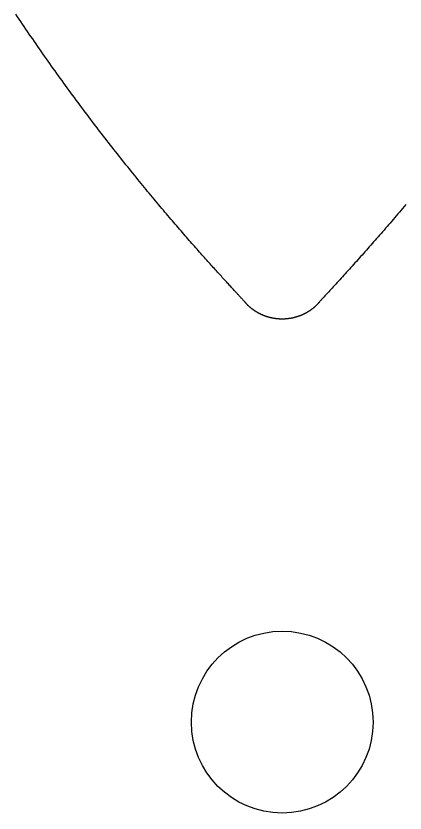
# Model space of a CAD drawing. Extents: x -3 to 136, y 0 to 121.
# Drawn here: x 45.6 to 52.03, y 30.37 to 43.51 of the extents above; entities that cross this region are included whole.
import ezdxf

# ---------------------------------------------------------------- set-up
doc = ezdxf.new("R2010")
doc.units = 0
doc.layers.get('0').update_dxf_attribs({"linetype": 'CONTINUOUS'})

msp = doc.modelspace()

# ---------------------------------------------------------------- linework, layer by layer
for points in [[(49.3851, 38.7941, 0), (49.3825, 38.7972, 0), (49.3795, 38.8006, 0), (49.3763, 38.8043, 0), (49.3726, 38.8085, 0), (49.3686, 38.813, 0), (49.3643, 38.8178, 0), (49.3596, 38.823, 0), (49.3545, 38.8286, 0), (49.3491, 38.8345, 0), (49.3434, 38.8408, 0), (49.3373, 38.8474, 0), (49.3309, 38.8544, 0), (49.3242, 38.8617, 0), (49.3172, 38.8694, 0), (49.3098, 38.8774, 0), (49.302, 38.8858, 0), (49.294, 38.8945, 0), (49.2856, 38.9035, 0), (49.277, 38.9129, 0), (49.268, 38.9226, 0), (49.2586, 38.9327, 0), (49.249, 38.9431, 0), (49.2391, 38.9539, 0), (49.2288, 38.9649, 0), (49.2183, 38.9763, 0), (49.2074, 38.9881, 0), (49.1963, 39.0002, 0), (49.1848, 39.0126, 0), (49.1731, 39.0253, 0), (49.161, 39.0383, 0), (49.1487, 39.0517, 0), (49.1361, 39.0654, 0), (49.1232, 39.0795, 0), (49.11, 39.0938, 0), (49.0965, 39.1085, 0), (49.0827, 39.1235, 0), (49.0687, 39.1388, 0), (49.0544, 39.1544, 0), (49.0398, 39.1703, 0), (49.0249, 39.1866, 0), (49.0098, 39.2031, 0), (48.9944, 39.22, 0), (48.9787, 39.2372, 0), (48.9628, 39.2547, 0), (48.9466, 39.2725, 0), (48.9302, 39.2906, 0), (48.9135, 39.309, 0), (48.8966, 39.3277, 0), (48.8794, 39.3468, 0), (48.8619, 39.3661, 0), (48.8442, 39.3857, 0), (48.8263, 39.4056, 0), (48.8081, 39.4258, 0), (48.7897, 39.4463, 0), (48.7711, 39.4671, 0), (48.7522, 39.4882, 0), (48.7331, 39.5096, 0), (48.7137, 39.5313, 0), (48.6941, 39.5532, 0), (48.6743, 39.5755, 0), (48.6543, 39.598, 0), (48.6341, 39.6208, 0), (48.6136, 39.644, 0), (48.5929, 39.6673, 0), (48.5721, 39.691, 0), (48.551, 39.715, 0), (48.5297, 39.7392, 0), (48.5081, 39.7637, 0), (48.4864, 39.7885, 0), (48.4645, 39.8135, 0), (48.4424, 39.8389, 0), (48.4201, 39.8645, 0), (48.3976, 39.8903, 0), (48.3748, 39.9165, 0), (48.352, 39.9429, 0), (48.3289, 39.9696, 0), (48.3056, 39.9965, 0), (48.2821, 40.0237, 0), (48.2585, 40.0512, 0), (48.2347, 40.0789, 0), (48.2107, 40.1069, 0), (48.1865, 40.1352, 0), (48.1622, 40.1637, 0), (48.1377, 40.1924, 0), (48.113, 40.2215, 0), (48.0882, 40.2507, 0), (48.0632, 40.2803, 0), (48.038, 40.31, 0), (48.0127, 40.3401, 0), (47.9872, 40.3703, 0), (47.9616, 40.4009, 0), (47.9358, 40.4316, 0), (47.9099, 40.4626, 0), (47.8838, 40.4939, 0), (47.8576, 40.5254, 0), (47.8312, 40.5571, 0), (47.8047, 40.5891, 0), (47.7781, 40.6213, 0), (47.7513, 40.6538, 0), (47.7244, 40.6865, 0), (47.6974, 40.7194, 0), (47.6702, 40.7525, 0), (47.6429, 40.7859, 0), (47.6155, 40.8195, 0), (47.588, 40.8534, 0), (47.5603, 40.8875, 0), (47.5325, 40.9218, 0), (47.5047, 40.9563, 0), (47.4767, 40.991, 0), (47.4485, 41.026, 0), (47.4203, 41.0612, 0), (47.392, 41.0966, 0), (47.3636, 41.1322, 0), (47.3351, 41.1681, 0), (47.3064, 41.2041, 0), (47.2777, 41.2404, 0), (47.2489, 41.2769, 0), (47.22, 41.3136, 0), (47.191, 41.3505, 0), (47.1619, 41.3877, 0), (47.1328, 41.425, 0), (47.1035, 41.4625, 0), (47.0742, 41.5003, 0), (47.0448, 41.5382, 0), (47.0153, 41.5764, 0), (46.9858, 41.6147, 0), (46.9561, 41.6533, 0), (46.9265, 41.692, 0), (46.8967, 41.731, 0), (46.8669, 41.7701, 0), (46.837, 41.8095, 0), (46.8071, 41.849, 0), (46.7771, 41.8886, 0), (46.7472, 41.9283, 0), (46.7174, 41.968, 0), (46.6877, 42.0078, 0), (46.658, 42.0476, 0), (46.6284, 42.0874, 0), (46.5988, 42.1273, 0), (46.5693, 42.1672, 0), (46.5399, 42.2071, 0), (46.5105, 42.247, 0), (46.4812, 42.287, 0), (46.4519, 42.327, 0), (46.4228, 42.3671, 0), (46.3936, 42.4072, 0), (46.3646, 42.4473, 0), (46.3356, 42.4875, 0), (46.3067, 42.5277, 0), (46.2778, 42.5679, 0), (46.249, 42.6082, 0), (46.2203, 42.6485, 0), (46.1916, 42.6888, 0), (46.163, 42.7292, 0), (46.1344, 42.7696, 0), (46.1059, 42.81, 0), (46.0775, 42.8505, 0), (46.0491, 42.891, 0), (46.0208, 42.9315, 0), (45.9926, 42.9721, 0), (45.9644, 43.0127, 0), (45.9363, 43.0533, 0), (45.9083, 43.094, 0), (45.8803, 43.1347, 0), (45.8524, 43.1755, 0), (45.8245, 43.2163, 0), (45.7967, 43.2571, 0), (45.769, 43.2979, 0), (45.7413, 43.3388, 0), (45.7137, 43.3797, 0), (45.6862, 43.4207, 0), (45.6587, 43.4617, 0), (45.6313, 43.5027, 0), (45.6039, 43.5438, 0)], [(52.0383, 40.4023, 0), (52.012, 40.3712, 0), (51.9859, 40.3402, 0), (51.9599, 40.3094, 0), (51.9339, 40.2789, 0), (51.9081, 40.2485, 0), (51.8824, 40.2183, 0), (51.8567, 40.1883, 0), (51.8312, 40.1584, 0), (51.8057, 40.1288, 0), (51.7804, 40.0993, 0), (51.7552, 40.07, 0), (51.73, 40.0409, 0), (51.7049, 40.012, 0), (51.68, 39.9832, 0), (51.6551, 39.9546, 0), (51.6304, 39.9262, 0), (51.6057, 39.8979, 0), (51.5811, 39.8698, 0), (51.5566, 39.8419, 0), (51.5322, 39.8141, 0), (51.5079, 39.7864, 0), (51.4836, 39.7589, 0), (51.4595, 39.7316, 0), (51.4354, 39.7044, 0), (51.4114, 39.6774, 0), (51.3876, 39.6505, 0), (51.3638, 39.6238, 0), (51.34, 39.5972, 0), (51.3164, 39.5707, 0), (51.2928, 39.5444, 0), (51.2694, 39.5182, 0), (51.246, 39.4921, 0), (51.2227, 39.4662, 0), (51.1994, 39.4403, 0), (51.1763, 39.4147, 0), (51.1532, 39.3891, 0), (51.1302, 39.3637, 0), (51.1073, 39.3383, 0), (51.0844, 39.3131, 0), (51.0616, 39.2881, 0), (51.0389, 39.2631, 0), (51.0163, 39.2382, 0), (50.9937, 39.2135, 0), (50.9712, 39.1888, 0), (50.9488, 39.1642, 0), (50.9265, 39.1398, 0), (50.9044, 39.1157, 0), (50.8829, 39.0922, 0), (50.8619, 39.0693, 0), (50.8415, 39.0471, 0), (50.8218, 39.0256, 0), (50.8027, 39.0048, 0), (50.7842, 38.9847, 0), (50.7666, 38.9655, 0), (50.7496, 38.947, 0), (50.7334, 38.9294, 0), (50.7181, 38.9127, 0), (50.7035, 38.8968, 0), (50.6899, 38.8819, 0), (50.6771, 38.8679, 0), (50.6653, 38.8549, 0), (50.6544, 38.843, 0), (50.6445, 38.8321, 0), (50.6356, 38.8222, 0), (50.6278, 38.8135, 0), (50.6211, 38.8058, 0), (50.6155, 38.7994, 0), (50.611, 38.7941, 0)], [(50.611, 38.7941, 0), (50.6087, 38.7913, 0), (50.6063, 38.7886, 0), (50.6039, 38.7858, 0), (50.6016, 38.7831, 0), (50.5992, 38.7803, 0), (50.5968, 38.7776, 0), (50.5943, 38.7749, 0), (50.5919, 38.7722, 0), (50.5895, 38.7695, 0), (50.587, 38.7668, 0), (50.5845, 38.7642, 0), (50.5821, 38.7615, 0), (50.5796, 38.7589, 0), (50.577, 38.7563, 0), (50.5745, 38.7537, 0), (50.572, 38.7511, 0), (50.5694, 38.7485, 0), (50.5669, 38.7459, 0), (50.5643, 38.7433, 0), (50.5617, 38.7408, 0), (50.5591, 38.7383, 0), (50.5565, 38.7357, 0), (50.5539, 38.7332, 0), (50.5513, 38.7307, 0), (50.5486, 38.7282, 0), (50.546, 38.7258, 0), (50.5433, 38.7233, 0), (50.5406, 38.7209, 0), (50.5379, 38.7184, 0), (50.5352, 38.716, 0), (50.5325, 38.7136, 0), (50.5298, 38.7112, 0), (50.5271, 38.7088, 0), (50.5243, 38.7065, 0), (50.5215, 38.7041, 0), (50.5188, 38.7018, 0), (50.516, 38.6994, 0), (50.5132, 38.6971, 0), (50.5104, 38.6948, 0), (50.5076, 38.6925, 0), (50.5047, 38.6902, 0), (50.5019, 38.688, 0), (50.4991, 38.6857, 0), (50.4962, 38.6835, 0), (50.4933, 38.6813, 0), (50.4904, 38.6791, 0), (50.4875, 38.6769, 0), (50.4846, 38.6747, 0), (50.4817, 38.6725, 0), (50.4788, 38.6704, 0), (50.4759, 38.6682, 0), (50.4729, 38.6661, 0), (50.47, 38.664, 0), (50.467, 38.6619, 0), (50.464, 38.6598, 0), (50.4611, 38.6577, 0), (50.4581, 38.6556, 0), (50.4551, 38.6536, 0), (50.452, 38.6516, 0), (50.449, 38.6495, 0), (50.446, 38.6475, 0), (50.4429, 38.6455, 0), (50.4399, 38.6436, 0), (50.4368, 38.6416, 0), (50.4338, 38.6397, 0), (50.4307, 38.6377, 0), (50.4276, 38.6358, 0), (50.4245, 38.6339, 0), (50.4214, 38.632, 0), (50.4183, 38.6301, 0), (50.4152, 38.6283, 0), (50.412, 38.6264, 0), (50.4089, 38.6246, 0), (50.4057, 38.6228, 0), (50.4026, 38.621, 0), (50.3994, 38.6192, 0), (50.3963, 38.6174, 0), (50.3931, 38.6156, 0), (50.3899, 38.6139, 0), (50.3867, 38.6122, 0), (50.3835, 38.6104, 0), (50.3803, 38.6087, 0), (50.3771, 38.6071, 0), (50.3738, 38.6054, 0), (50.3706, 38.6037, 0), (50.3674, 38.6021, 0), (50.3641, 38.6005, 0), (50.3609, 38.5988, 0), (50.3576, 38.5972, 0), (50.3543, 38.5957, 0), (50.3511, 38.5941, 0), (50.3478, 38.5925, 0), (50.3445, 38.591, 0), (50.3412, 38.5895, 0), (50.3379, 38.588, 0), (50.3346, 38.5865, 0), (50.3313, 38.585, 0), (50.3279, 38.5835, 0), (50.3246, 38.5821, 0), (50.3213, 38.5806, 0), (50.3179, 38.5792, 0), (50.3146, 38.5778, 0), (50.3112, 38.5764, 0), (50.3079, 38.5751, 0), (50.3045, 38.5737, 0), (50.3011, 38.5723, 0), (50.2977, 38.571, 0), (50.2943, 38.5697, 0), (50.291, 38.5684, 0), (50.2876, 38.5671, 0), (50.2841, 38.5659, 0), (50.2807, 38.5646, 0), (50.2773, 38.5634, 0), (50.2739, 38.5621, 0), (50.2705, 38.5609, 0), (50.267, 38.5597, 0), (50.2636, 38.5586, 0), (50.2601, 38.5574, 0), (50.2567, 38.5562, 0), (50.2532, 38.5551, 0), (50.2498, 38.554, 0), (50.2463, 38.5529, 0), (50.2428, 38.5518, 0), (50.2394, 38.5507, 0), (50.2359, 38.5497, 0), (50.2324, 38.5486, 0), (50.2289, 38.5476, 0), (50.2254, 38.5466, 0), (50.2219, 38.5456, 0), (50.2184, 38.5446, 0), (50.2149, 38.5437, 0), (50.2114, 38.5427, 0), (50.2079, 38.5418, 0), (50.2043, 38.5409, 0), (50.2008, 38.54, 0), (50.1973, 38.5391, 0), (50.1938, 38.5382, 0), (50.1902, 38.5374, 0), (50.1867, 38.5365, 0), (50.1832, 38.5357, 0), (50.1796, 38.5349, 0), (50.1761, 38.5341, 0), (50.1725, 38.5334, 0), (50.169, 38.5326, 0), (50.1654, 38.5319, 0), (50.1618, 38.5311, 0), (50.1583, 38.5304, 0), (50.1547, 38.5297, 0), (50.1512, 38.5291, 0), (50.1476, 38.5284, 0), (50.144, 38.5277, 0), (50.1404, 38.5271, 0), (50.1369, 38.5265, 0), (50.1333, 38.5259, 0), (50.1297, 38.5253, 0), (50.1261, 38.5247, 0), (50.1225, 38.5242, 0), (50.1189, 38.5237, 0), (50.1153, 38.5231, 0), (50.1117, 38.5226, 0), (50.1082, 38.5221, 0), (50.1046, 38.5217, 0), (50.101, 38.5212, 0), (50.0974, 38.5208, 0), (50.0937, 38.5203, 0), (50.0901, 38.5199, 0), (50.0865, 38.5195, 0), (50.0829, 38.5191, 0), (50.0793, 38.5188, 0), (50.0757, 38.5184, 0), (50.0721, 38.5181, 0), (50.0685, 38.5178, 0), (50.0649, 38.5175, 0), (50.0612, 38.5172, 0), (50.0576, 38.5169, 0), (50.054, 38.5167, 0), (50.0504, 38.5164, 0), (50.0468, 38.5162, 0), (50.0431, 38.516, 0), (50.0395, 38.5158, 0), (50.0359, 38.5157, 0), (50.0323, 38.5155, 0), (50.0286, 38.5154, 0), (50.025, 38.5152, 0), (50.0214, 38.5151, 0), (50.0177, 38.515, 0), (50.0141, 38.515, 0), (50.0105, 38.5149, 0), (50.0069, 38.5148, 0), (50.0032, 38.5148, 0), (49.9996, 38.5148, 0), (49.996, 38.5148, 0), (49.9923, 38.5148, 0), (49.9887, 38.5148, 0), (49.9851, 38.5149, 0), (49.9814, 38.515, 0), (49.9778, 38.515, 0), (49.9742, 38.5151, 0), (49.9705, 38.5153, 0), (49.9669, 38.5154, 0), (49.9633, 38.5155, 0), (49.9596, 38.5157, 0), (49.956, 38.5159, 0), (49.9524, 38.5161, 0), (49.9488, 38.5163, 0), (49.9451, 38.5165, 0), (49.9415, 38.5167, 0), (49.9379, 38.517, 0), (49.9342, 38.5172, 0), (49.9306, 38.5175, 0), (49.927, 38.5178, 0), (49.9234, 38.5182, 0), (49.9197, 38.5185, 0), (49.9161, 38.5188, 0), (49.9125, 38.5192, 0), (49.9089, 38.5196, 0), (49.9053, 38.52, 0), (49.9016, 38.5204, 0), (49.898, 38.5208, 0), (49.8944, 38.5213, 0), (49.8908, 38.5217, 0), (49.8872, 38.5222, 0), (49.8836, 38.5227, 0), (49.88, 38.5232, 0), (49.8764, 38.5238, 0), (49.8728, 38.5243, 0), (49.8692, 38.5249, 0), (49.8656, 38.5254, 0), (49.862, 38.526, 0), (49.8585, 38.5266, 0), (49.8549, 38.5272, 0), (49.8513, 38.5279, 0), (49.8477, 38.5285, 0), (49.8442, 38.5292, 0), (49.8406, 38.5299, 0), (49.837, 38.5306, 0), (49.8335, 38.5313, 0), (49.8299, 38.532, 0), (49.8263, 38.5328, 0), (49.8228, 38.5335, 0), (49.8193, 38.5343, 0), (49.8157, 38.5351, 0), (49.8122, 38.5359, 0), (49.8086, 38.5367, 0), (49.8051, 38.5376, 0), (49.8016, 38.5384, 0), (49.798, 38.5393, 0), (49.7945, 38.5402, 0), (49.791, 38.5411, 0), (49.7875, 38.542, 0), (49.784, 38.5429, 0), (49.7805, 38.5439, 0), (49.777, 38.5448, 0), (49.7735, 38.5458, 0), (49.77, 38.5468, 0), (49.7665, 38.5478, 0), (49.763, 38.5488, 0), (49.7596, 38.5499, 0), (49.7561, 38.5509, 0), (49.7526, 38.552, 0), (49.7492, 38.5531, 0), (49.7457, 38.5542, 0), (49.7423, 38.5553, 0), (49.7388, 38.5564, 0), (49.7354, 38.5576, 0), (49.7319, 38.5587, 0), (49.7285, 38.5599, 0), (49.7251, 38.5611, 0), (49.7217, 38.5623, 0), (49.7182, 38.5635, 0), (49.7148, 38.5648, 0), (49.7114, 38.566, 0), (49.708, 38.5673, 0), (49.7046, 38.5686, 0), (49.7013, 38.5699, 0), (49.6979, 38.5712, 0), (49.6945, 38.5725, 0), (49.6911, 38.5739, 0), (49.6878, 38.5752, 0), (49.6844, 38.5766, 0), (49.6811, 38.578, 0), (49.6777, 38.5794, 0), (49.6744, 38.5808, 0), (49.671, 38.5822, 0), (49.6677, 38.5837, 0), (49.6644, 38.5852, 0), (49.6611, 38.5866, 0), (49.6578, 38.5881, 0), (49.6545, 38.5897, 0), (49.6512, 38.5912, 0), (49.6479, 38.5927, 0), (49.6446, 38.5943, 0), (49.6413, 38.5958, 0), (49.6381, 38.5974, 0), (49.6348, 38.599, 0), (49.6315, 38.6007, 0), (49.6283, 38.6023, 0), (49.625, 38.6039, 0), (49.6218, 38.6056, 0), (49.6186, 38.6073, 0), (49.6154, 38.609, 0), (49.6122, 38.6107, 0), (49.609, 38.6124, 0), (49.6058, 38.6141, 0), (49.6026, 38.6159, 0), (49.5994, 38.6176, 0), (49.5962, 38.6194, 0), (49.5931, 38.6212, 0), (49.5899, 38.623, 0), (49.5868, 38.6248, 0), (49.5836, 38.6267, 0), (49.5805, 38.6285, 0), (49.5774, 38.6304, 0), (49.5743, 38.6322, 0), (49.5712, 38.6341, 0), (49.5681, 38.636, 0), (49.565, 38.638, 0), (49.5619, 38.6399, 0), (49.5589, 38.6418, 0), (49.5558, 38.6438, 0), (49.5528, 38.6458, 0), (49.5497, 38.6478, 0), (49.5467, 38.6498, 0), (49.5437, 38.6518, 0), (49.5407, 38.6538, 0), (49.5377, 38.6559, 0), (49.5347, 38.6579, 0), (49.5317, 38.66, 0), (49.5288, 38.6621, 0), (49.5258, 38.6642, 0), (49.5228, 38.6663, 0), (49.5199, 38.6684, 0), (49.517, 38.6705, 0), (49.5141, 38.6727, 0), (49.5112, 38.6749, 0), (49.5083, 38.677, 0), (49.5054, 38.6792, 0), (49.5025, 38.6814, 0), (49.4996, 38.6837, 0), (49.4968, 38.6859, 0), (49.4939, 38.6881, 0), (49.4911, 38.6904, 0), (49.4883, 38.6927, 0), (49.4855, 38.695, 0), (49.4827, 38.6973, 0), (49.4799, 38.6996, 0), (49.4771, 38.7019, 0), (49.4744, 38.7042, 0), (49.4716, 38.7066, 0), (49.4689, 38.709, 0), (49.4661, 38.7113, 0), (49.4634, 38.7137, 0), (49.4607, 38.7161, 0), (49.458, 38.7185, 0), (49.4553, 38.721, 0), (49.4526, 38.7234, 0), (49.45, 38.7259, 0), (49.4473, 38.7283, 0), (49.4447, 38.7308, 0), (49.4421, 38.7333, 0), (49.4394, 38.7358, 0), (49.4368, 38.7383, 0), (49.4342, 38.7409, 0), (49.4317, 38.7434, 0), (49.4291, 38.746, 0), (49.4265, 38.7485, 0), (49.424, 38.7511, 0), (49.4215, 38.7537, 0), (49.419, 38.7563, 0), (49.4165, 38.7589, 0), (49.414, 38.7616, 0), (49.4115, 38.7642, 0), (49.409, 38.7669, 0), (49.4066, 38.7695, 0), (49.4041, 38.7722, 0), (49.4017, 38.7749, 0), (49.3993, 38.7776, 0), (49.3969, 38.7803, 0), (49.3945, 38.7831, 0), (49.3921, 38.7858, 0), (49.3897, 38.7886, 0), (49.3874, 38.7913, 0), (49.3851, 38.7941, 0)]]:
    msp.add_polyline3d(points)
msp.add_circle((49.9995, 31.86722), 1.5)

doc.saveas('drawing.dxf')
